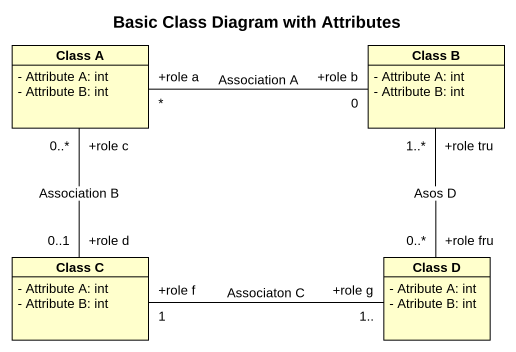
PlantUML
@startuml
title Basic Class Diagram with Attributes
hide circle
hide empty members
skinparam classAttributeIconSize 0
class "Class A" as Class_A {
  - Attribute A: int
  - Attribute B: int
}
class "Class B" as Class_B {
  - Attribute A: int
  - Attribute B: int
}
class "Class C" as Class_C {
  - Attribute A: int
  - Attribute B: int
}
class "Class D" as Class_D {
  - Atribute A: int
  - Atribute B: int
}
Class_A "+role a\n*" -right- "+role b\n0" Class_B : Association A
Class_A "+role c\n0..*" -- "+role d\n0..1" Class_C : Association B
Class_B "+role tru\n1..*" -- "+role fru\n0..*" Class_D : Asos D
Class_C "+role f\n1" -right- "+role g\n1.." Class_D : Associaton C
@enduml
